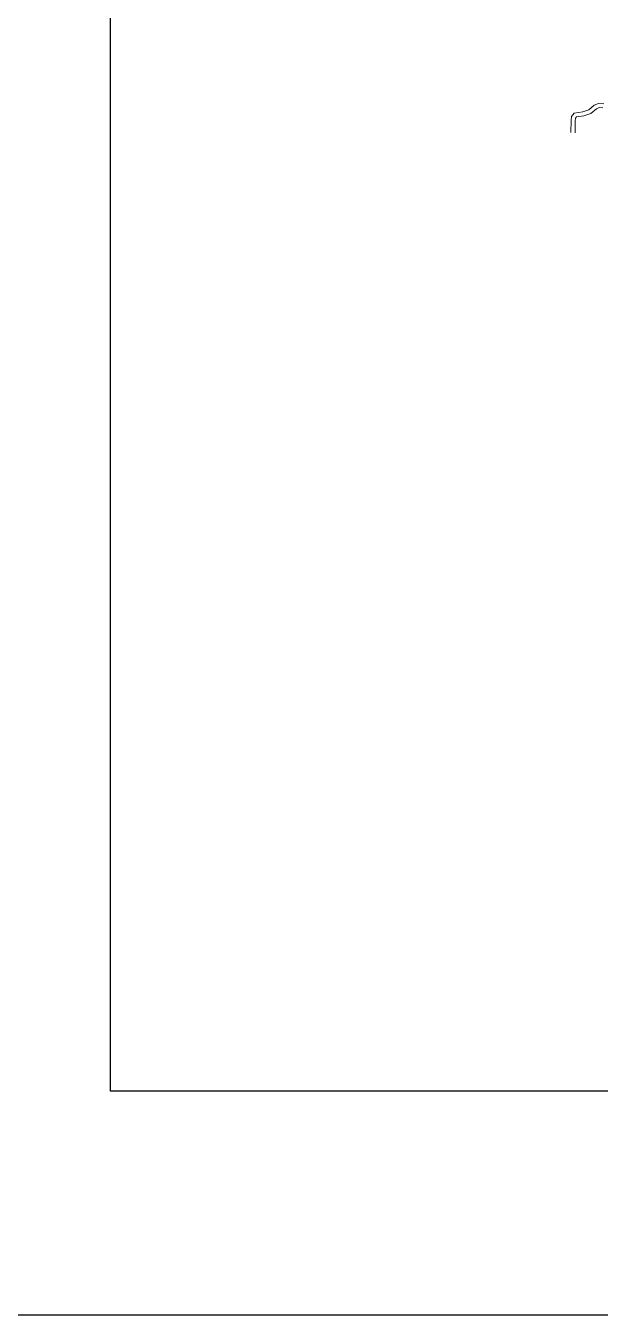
# Model space of a CAD drawing. Header units: millimetres. Extents: x 1060 to 24323, y -9832 to -6451.
# Drawn here: x 21071 to 21762, y -9832 to -8282 of the extents above; entities that cross this region are included whole.
import ezdxf

# ---------------------------------------------------------------- set-up
doc = ezdxf.new("R2010")
doc.units = ezdxf.units.MM
doc.layers.add('BATAS', color=7, linetype='Continuous', plot=False)
doc.layers.add('Garis Jalan', color=225, linetype='Continuous', lineweight=15)

msp = doc.modelspace()

# ---------------------------------------------------------------- linework, layer by layer
at = {"layer": 'BATAS', "color": 5}
msp.add_lwpolyline([(3539.4, -7120.5), (24322.5, -7120.5), (24322.5, -9831.6), (3539.4, -9831.6)], close=True, dxfattribs=at)
at = {"layer": 'BATAS'}
msp.add_lwpolyline([(21172.6, -7376.9), (23834.5, -7376.9), (23834.5, -9562.4), (21172.6, -9562.4)], close=True, dxfattribs=at)
at = {"layer": 'Garis Jalan'}
for p, q in [((21747.8, -8383.1), (21740.8, -8385.4)), ((21754.5, -8377.3), (21747.8, -8383.1)), ((21757.1, -8381.6), (21750.4, -8387.5)), ((21759.6, -8375.2), (21754.5, -8377.3)), ((21760.4, -8380.3), (21757.1, -8381.6)), ((21765.8, -8375.6), (21759.6, -8375.2)), ((21764.8, -8380.5), (21760.4, -8380.3)), ((21726.6, -8395.6), (21726.4, -8410.3)), ((21727.3, -8391), (21726.6, -8395.6)), ((21730.3, -8386.9), (21727.3, -8391)), ((21740.8, -8385.4), (21730.3, -8386.9)), ((21731.6, -8396), (21731.4, -8410.4)), ((21732.1, -8393), (21731.6, -8396)), ((21733.1, -8391.5), (21732.1, -8393)), ((21742, -8390.2), (21733.1, -8391.5)), ((21750.4, -8387.5), (21742, -8390.2))]:
    msp.add_line(p, q, dxfattribs=at)

doc.saveas('drawing.dxf')
